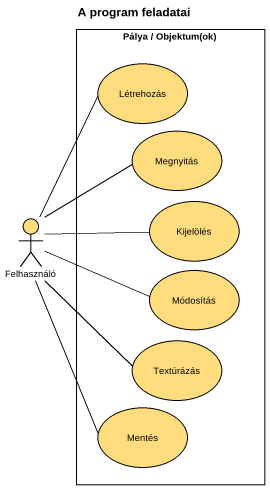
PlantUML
@startuml
title A program feladatai
rectangle "Pálya / Objektum(ok)" as Pálya_Objektum_ok {
  usecase Létrehozás #FFDC7E
  usecase Megnyitás #FFDC7E
  usecase Kijelölés #FFDC7E
  usecase Módosítás #FFDC7E
  usecase Textúrázás #FFDC7E
  usecase Mentés #FFDC7E
}
actor Felhasználó #FFDC7E
Felhasználó -up- Létrehozás
Felhasználó -up- Megnyitás
Felhasználó -right- Kijelölés
Felhasználó -right- Módosítás
Felhasználó -- Textúrázás
Mentés -up- Felhasználó
@enduml
